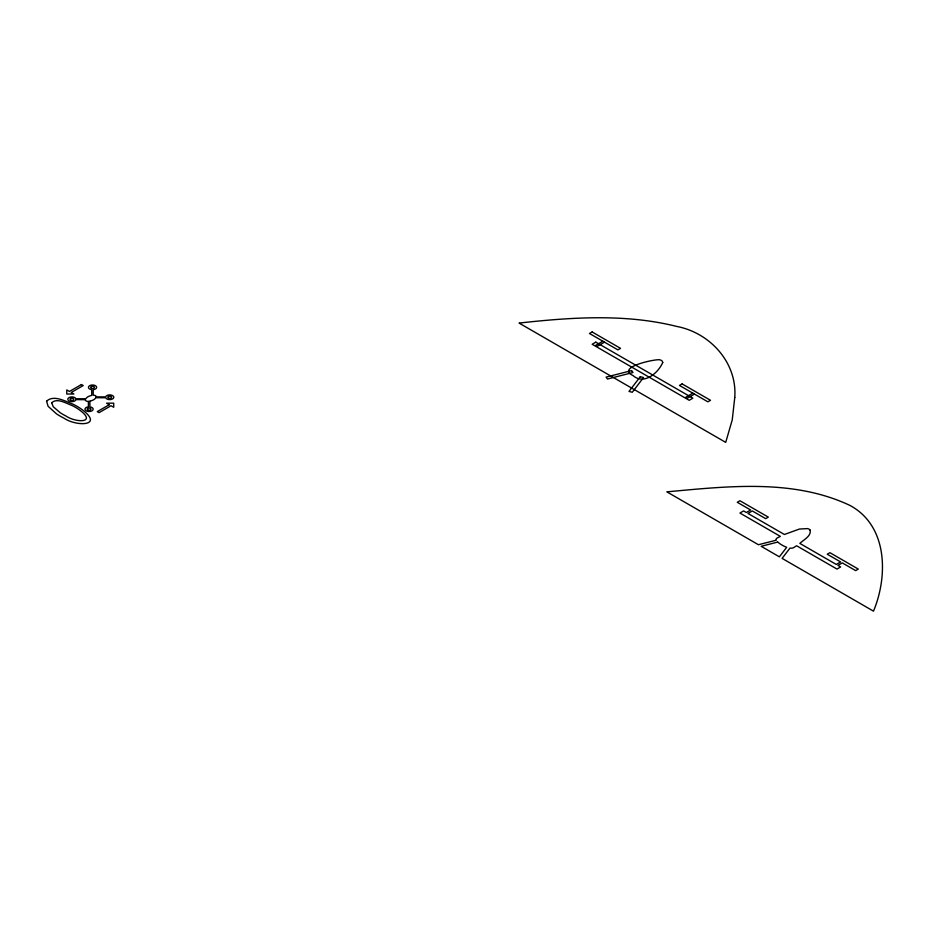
<?xml version="1.0" encoding="UTF-8"?>
<svg xmlns="http://www.w3.org/2000/svg" width="929" height="929" viewBox="0 0 929 929"><rect width="100%" height="100%" fill="white"/><g stroke="black" fill="none" stroke-linecap="round" stroke-linejoin="round"><path stroke-width="1.39" d="M602.863 341.21L595.837 345.263L597.486 346.215L604.5 342.162M692.837 393.153L685.811 397.217L687.46 398.158L694.486 394.105M777.666 542.083L761.153 546.298L779.385 556.831L786.677 547.297A31.447 18.15 0 0 1 777.759 542.048M96.151 396.869L105.662 396.88A4.111 2.369 0 0 1 111.898 395.255A4.111 2.369 0 0 1 112.061 399.203A4.111 2.369 0 0 1 105.697 397.751L95.85 397.74A9.72 5.609 0 0 1 89.869 401.131M85.468 399.656L75.957 399.644A4.111 2.369 0 0 1 69.721 401.282A4.111 2.369 0 0 1 69.559 397.322A4.111 2.369 0 0 1 75.923 398.785L85.77 398.796A9.72 5.609 0 0 1 91.75 395.394L91.704 389.669A4.111 2.369 0 0 1 89.172 385.999A4.111 2.369 0 0 1 96.024 386.092A4.111 2.369 0 0 1 93.202 389.692L93.225 395.185A2.88 1.661 0 0 1 96.314 396.88M810.042 530.006C811.76 536.056 803.399 539.865 799.846 543.407L836.286 564.449L840.629 561.94L827.251 554.218L829.899 552.685L858.291 569.082L855.644 570.615L842.278 562.893L837.935 565.401L840.64 566.957L836.983 569.071L796.571 545.741L793.575 547.692A4.053 2.334 0 0 1 791.113 548.191L789.952 548.122L782.102 558.387L873.492 611.154C888.159 576.038 887.776 525.756 849.965 505.434C793.18 478.586 727.442 486.331 666.848 491.847L758.436 544.731L776.226 540.202L776.121 539.377A4.018 2.322 0 0 1 776.981 538.1L780.348 536.381L739.937 513.052L743.606 510.927L746.312 512.494L750.644 509.986L737.266 502.275L739.925 500.743L768.318 517.128L765.659 518.661L752.293 510.938L747.961 513.447L784.401 534.489L799.428 529.042L807.615 528.601A4.796 2.764 0 0 1 810.018 529.983M89.892 401.177L89.916 406.856A4.111 2.369 0 0 1 92.435 410.537A4.111 2.369 0 0 1 85.596 410.444A4.111 2.369 0 0 1 88.418 406.844L88.394 401.351M88.406 401.444A2.88 1.661 0 0 1 85.305 399.656M662.749 362.449C658.394 372.784 643.994 385.407 632.986 375.548C615.869 367.454 653.911 359.117 659.578 359.755A4.808 2.775 0 0 1 662.342 361.346L662.749 362.449M734.769 397.461L732.238 419.908L725.712 442.378L519.067 323.071C571.358 317.3 625.345 313.526 676.904 326.474C710.139 332.826 737.382 362.751 734.769 397.461M51.722 402.733L53.197 406.67L60.048 412.604A60.164 34.733 0 0 0 65.982 416.029C76.422 423.159 98.358 422.985 78.152 409.004A60.164 34.733 0 0 0 72.218 405.578C66.331 403.453 57.145 397.577 51.722 402.733M46.589 401.212L48.111 406.31L56.46 413.823A68.549 39.575 0 0 0 63.857 418.096C76.654 426.968 105.604 426.214 80.509 408.493A68.549 39.575 0 0 0 73.101 404.22C65.436 401.386 53.603 394.407 46.589 401.212M640.278 376.698L629.014 391.423L632.289 392.259L643.542 377.534L640.278 376.698M81.427 384.536L69.431 391.457L66.772 389.925L66.772 394.024L73.867 394.024L71.208 392.479L83.204 385.558L81.427 384.536M109.274 404.707L97.278 411.628L99.055 412.662L111.05 405.729L113.71 407.262L113.71 403.174L106.614 403.174L109.274 404.707M592.133 331.955L589.485 333.488L617.878 349.873L620.526 348.352L592.133 331.955M595.814 342.151L592.156 344.264L689.19 400.294L692.86 398.169L595.814 342.151M682.118 383.909L679.471 385.442L707.863 401.827L710.511 400.294L682.118 383.909M631.569 370.613L606.068 377.116L607.508 379.009L633.009 372.506L631.569 370.613M88.092 410.119A1.893 1.092 0 0 0 90.961 409.201A1.893 1.092 0 0 0 88.15 408.226A1.893 1.092 0 0 0 88.092 410.119M70.871 400.19A1.893 1.092 0 0 0 73.797 399.331A1.893 1.092 0 0 0 71.045 398.297A1.893 1.092 0 0 0 70.871 400.19M108.681 398.181A1.893 1.092 0 0 0 111.608 397.322A1.893 1.092 0 0 0 108.856 396.288A1.893 1.092 0 0 0 108.681 398.181M91.576 388.287A1.893 1.092 0 0 0 94.444 387.37A1.893 1.092 0 0 0 91.634 386.394A1.893 1.092 0 0 0 91.576 388.287"/></g></svg>
